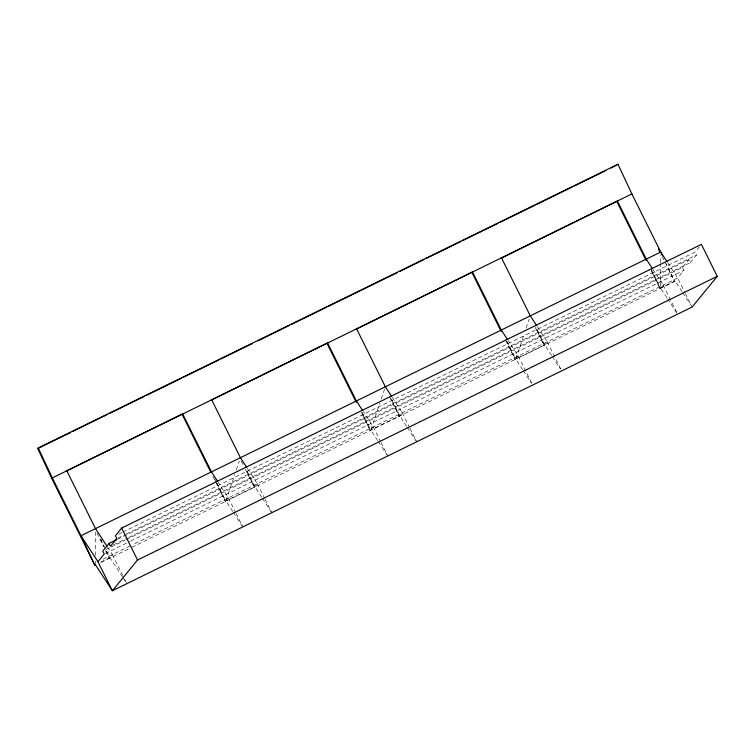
<?xml version="1.0" encoding="UTF-8"?>
<svg xmlns="http://www.w3.org/2000/svg" width="755" height="755" viewBox="0 0 755 755"><rect width="100%" height="100%" fill="white"/><g stroke="black" fill="none" stroke-linecap="round" stroke-linejoin="round"><path stroke-width="0.57" stroke-dasharray="3.77 2.83" d="M95.432 563.598L95.432 561.267M95.451 555.435L95.498 532.115M666.929 297.781L660.663 288.165L660.71 263.684M660.71 262.514L660.729 255.52M232.766 511.512L225.868 500.933L234.833 474.329M236.324 469.893L239.316 461.022M377.698 440.59L370.799 430.01L379.765 403.406M381.256 398.97L384.616 388.995M522.63 369.667L515.731 359.087L524.319 333.587M526.188 328.048L529.17 319.176M107.418 546.903L112.438 554.595L109.919 557.671L100.604 562.23M217.11 483.294L225.868 500.933L228.387 497.856L218.346 482.464M247.329 468.279L257.37 483.672L254.85 486.748L225.868 500.933M362.041 412.372L370.799 430.01L373.31 426.934L363.278 411.541M392.26 397.356L402.302 412.749L399.782 415.826L370.799 430.01M506.973 341.449L515.731 359.087L518.241 356.011L508.209 340.618M537.192 326.434L547.233 341.826L544.714 344.903L515.731 359.087M651.386 269.488L660.663 288.165L663.173 285.097L653.141 269.695M126.066 539.712L682.52 267.412L688.805 259.739L690.249 262.646L128.51 537.532M122.782 532.124L695.1 252.057L699.29 246.942M682.048 291.656L675.149 281.077L130.502 547.97M682.52 267.412L683.955 270.318L677.669 278L132.465 544.799M690.249 262.646L696.544 254.964L695.1 252.057M118.554 534.191L121.725 532.643M117.874 538.136L125.283 534.512M126.34 533.993L696.544 254.964M117.544 539.287L688.805 259.739M113.703 544.78L127.453 538.051M105.964 549.555L110.202 547.479M111.259 546.96L125.009 540.231M105.294 553.49L129.624 541.58M130.681 541.071L683.955 270.318M103.124 559.153L131.408 545.308M660.663 288.165L675.149 281.077M101.142 562.333L129.445 548.479M667.628 262.608L677.669 278L684.879 292.525M682.68 292.619L690.834 305.124M667.562 298.744L676.971 313.183M551.612 355.482L544.714 344.903L535.956 327.264M552.245 356.445L560.399 368.959M523.253 370.63L531.407 383.144M406.681 426.405L399.782 415.826L391.024 398.187M407.313 427.368L416.09 440.835M378.321 441.552L387.107 455.02M261.749 497.328L254.85 486.748L246.102 469.11M262.381 498.291L271.158 511.758M233.399 512.475L242.176 525.942M122.47 576.914L109.919 557.671L105.804 549.366M123.093 577.868L126.236 582.681M685.389 293.563L692.09 307.049M662.135 256.492L674.649 281.69L666.203 263.674M663.173 285.097L677.594 314.146M651.291 270.932L660.153 288.778L651.206 269.714M547.233 341.826L561.654 370.875M535.352 327.67L544.213 345.516L535.757 327.51M518.241 356.011L532.662 385.059M505.322 339.75L515.221 359.701L506.775 341.694M402.302 412.749L409.512 427.273M410.022 428.311L416.722 441.798M389.382 396.488L399.282 416.439L390.835 398.432M373.31 426.934L380.52 441.458M381.039 442.496L387.73 455.982M361.437 412.777L370.29 430.624L361.843 412.617M257.37 483.672L264.58 498.196M265.09 499.234L271.791 512.721M241.317 461.107L243.403 465.307M245.488 469.516L254.35 487.362L245.904 469.346M228.387 497.856L235.598 512.381M236.107 513.419L242.799 526.905M212.853 476.348L214.939 480.548M215.458 481.596L225.368 501.547L216.911 483.53M112.438 554.595L122.735 575.348M124.802 579.491L126.34 582.605M100.651 538.995L105.285 548.328M96.914 533.087L103.69 546.733M105.775 550.933L109.418 558.285L105.936 550.867M214.93 479.293L216.421 482.473M100.472 539.212L103.954 546.629"/><path stroke-width="1.13" d="M116.487 539.797L109.088 543.421L110.523 546.327L116.817 538.645L115.373 535.748L121.668 528.066L701.386 244.375L717.25 276.33L692.09 307.049L112.363 590.74L95.432 564.759L94.922 565.372L51.67 478.226L37.75 448.564L38.25 447.951L617.977 164.26L631.888 193.922L660.729 252.028L667.005 261.645M51.67 478.226L631.888 193.922L631.388 194.545M106.795 545.941L95.498 528.623L66.666 470.525L66.157 471.139L182.606 413.787L211.447 471.884L217.723 481.501M109.088 543.421L102.793 551.103L104.237 554.01L97.942 561.692L112.363 590.74L137.533 560.021L717.25 276.33M246.706 467.317L240.43 457.7L211.589 399.603L211.089 400.216L327.538 342.864L356.379 400.962L362.655 410.578M391.637 396.394L385.361 386.777L356.52 328.68L356.02 329.293L472.47 271.942L501.311 330.039L507.577 339.656M617.977 164.26L611.125 167.987M536.569 325.471L530.293 315.854L501.452 257.757L500.952 258.37L617.401 201.019L646.242 259.116L652.509 268.733M37.75 448.564L70.545 432.521M72.659 431.482L107.569 414.401M109.683 413.363L144.592 396.281M146.715 395.243L181.625 378.161M183.739 377.123L218.648 360.041M220.762 359.002L252.5 343.478M257.795 340.892L289.524 325.358M291.647 324.32L326.556 307.238M328.67 306.2L397.432 272.555M399.546 271.517L423.876 259.616M425.99 258.578L460.909 241.496M463.023 240.458L497.932 223.376M500.046 222.338L534.955 205.256M537.069 204.218L571.979 187.136M574.102 186.098L605.831 170.573M660.729 252.028L81.011 535.71L94.922 565.372M97.942 561.692L81.011 535.71L52.17 477.613L38.25 447.951M658.492 249.141L660.059 252.293M616.892 201.632L646.082 260.428M471.969 272.555L501.15 331.351M327.038 343.478L356.218 402.273M182.106 414.401L210.768 472.149M121.668 528.066L137.533 560.021M661.229 253.085L662.22 255.199"/></g></svg>
